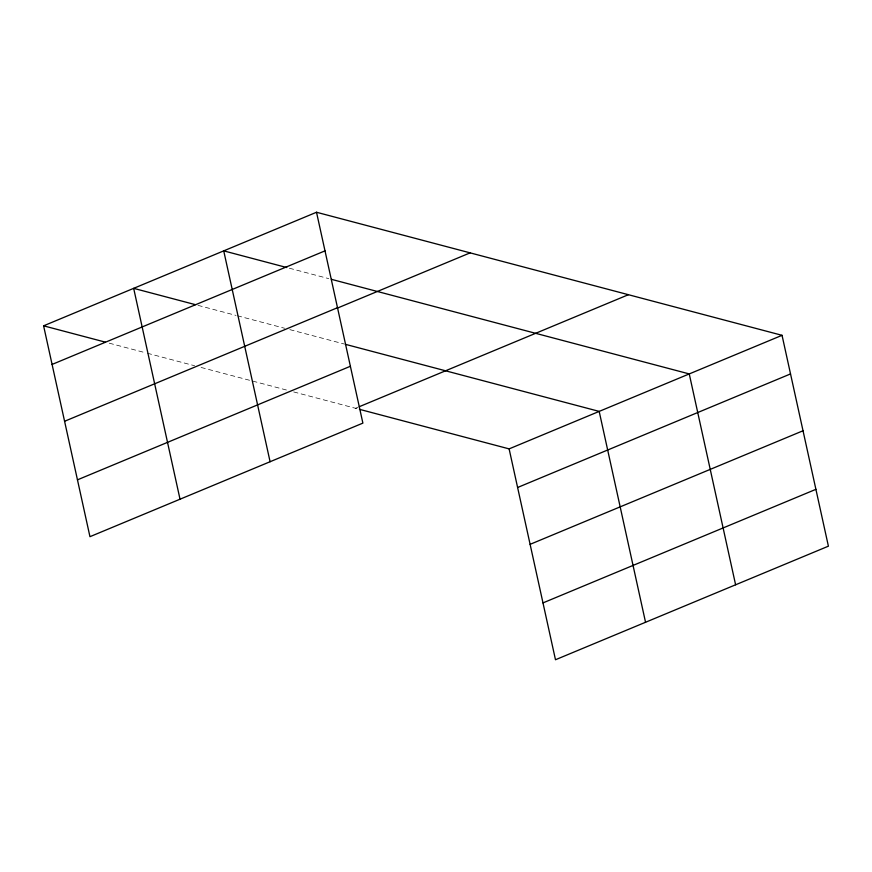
<?xml version="1.0" encoding="UTF-8"?>
<svg xmlns="http://www.w3.org/2000/svg" width="872" height="872" viewBox="0 0 872 872"><rect width="100%" height="100%" fill="white"/><g stroke="black" fill="none" stroke-linecap="round" stroke-linejoin="round"><path stroke-width="0.65" stroke-dasharray="4.36 3.27" d="M355.493 408.27L358 407.235M289.373 268.216L328.766 278.637M197.999 305.353L236.072 315.413M237.391 315.762L284.654 328.264M289.853 329.638L343.906 343.917M109.251 343.176L146.016 352.898M147.324 353.236L194.598 365.739M201.083 367.45L287.302 390.242M293.733 391.942L358.12 408.968"/><path stroke-width="1.31" d="M316.514 212.256L362.883 423.116L89.958 536.683L43.6 325.823L316.514 212.256L782.042 335.317L828.4 546.177L555.486 659.744L509.117 448.884L359.438 409.317M52.091 364.431L325.005 250.864M64.583 421.274L337.508 307.707M337.322 308.132L470.139 252.858M77.466 479.84L350.381 366.273M359.253 406.712L628.418 294.703M509.117 448.884L782.042 335.317M517.608 487.492L790.523 373.925M530.111 544.335L803.025 430.768M542.984 602.901L815.898 489.334M286.746 267.53L223.723 250.864L270.091 461.735M331.393 279.323L689.251 373.925L735.608 584.796M195.372 304.655L133.667 288.349L180.024 499.209M345.192 344.266L599.184 411.399L645.542 622.27M43.6 325.823L105.316 342.129"/></g></svg>
